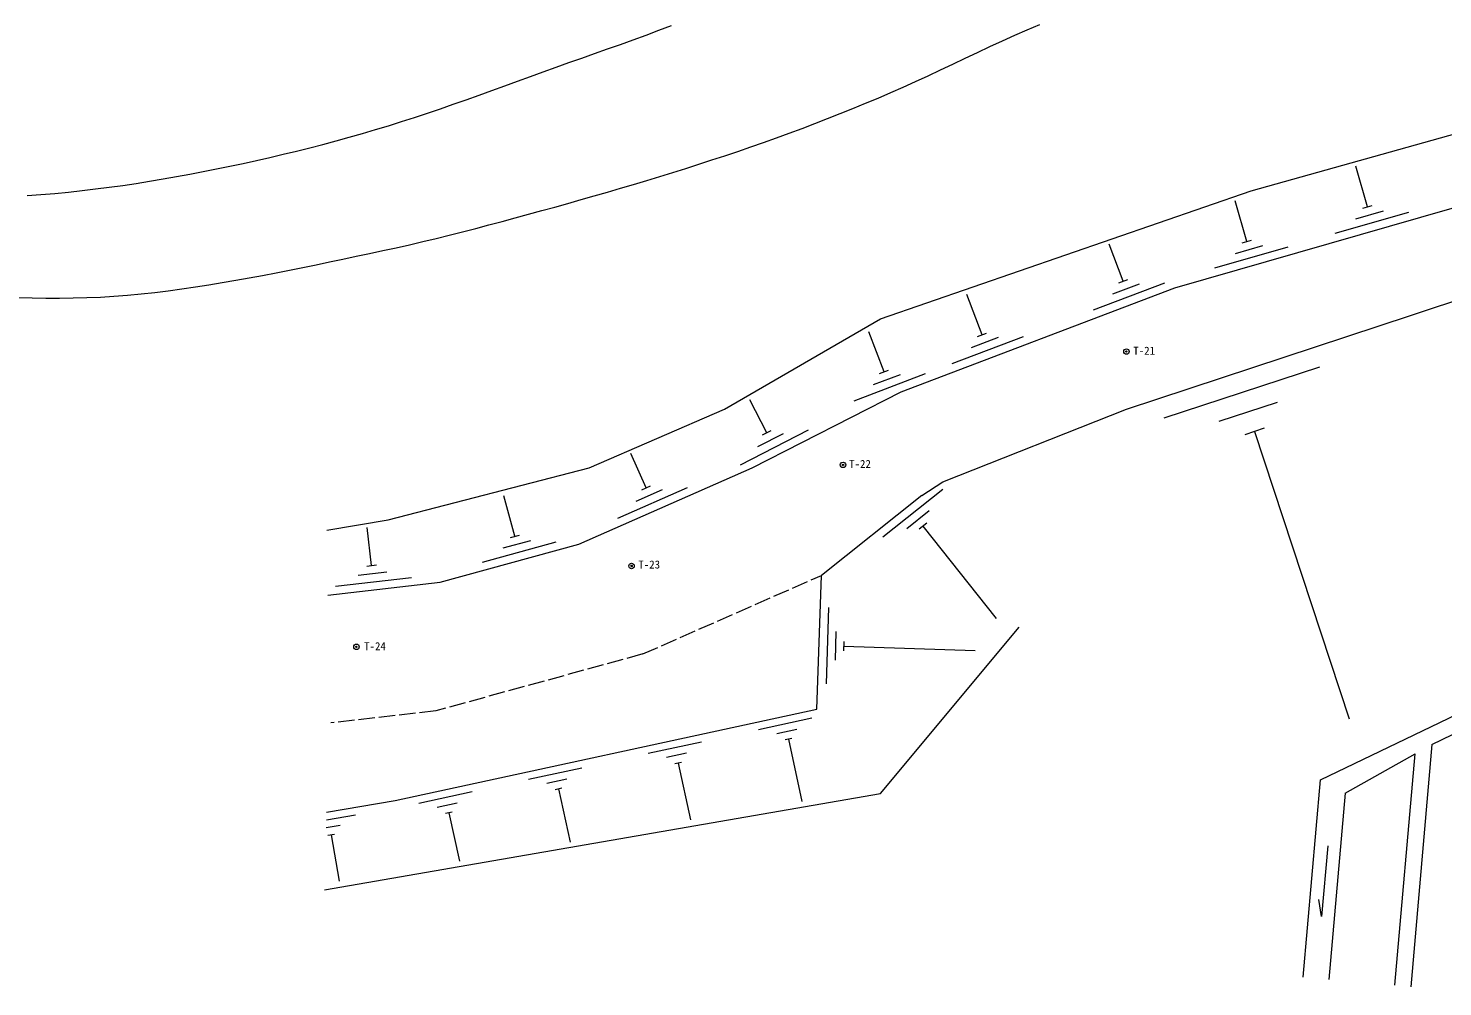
# Model space of a CAD drawing. Units: millimetres, scale not verified. Extents: x -62502 to 84947, y 238 to 108685.
# Drawn here: x -10466 to 41368, y 238 to 35366 of the extents above; entities that cross this region are included whole.
import ezdxf
from ezdxf.enums import TextEntityAlignment as Align

# ---------------------------------------------------------------- set-up
doc = ezdxf.new("R2010")
doc.units = ezdxf.units.MM
doc.header["$LTSCALE"] = 100
doc.header["$PDMODE"] = 32
doc.header["$PDSIZE"] = 50
doc.linetypes.add('DASHED', pattern=[7.5, 6, -1.5])
doc.layers.add('0-0通り芯', color=4, linetype='Continuous', lineweight=13)
doc.styles.add('ＭＳ ゴシック', font='')
doc.styles.get('ＭＳ ゴシック').set_extended_font_data('MS Gothic')

msp = doc.modelspace()

# ---------------------------------------------------------------- linework, layer by layer
at = {"layer": '0-0通り芯', "color": 3}
for p, q in [((34350, 29412), (45272, 32460)), ((34350, 29412), (45272, 32460)), ((20761, 24713), (34350, 29412)), ((31556.1, 25856), (41716, 28777)), ((40192.1, 24840), (47812.1, 27380)), ((21523, 22046), (31556.1, 25856)), ((15046, 21411), (20761, 24713)), ((29778.1, 21411), (40192.1, 24840)), ((16062, 19252), (21523, 22046)), ((10093.1, 19252), (15046, 21411)), ((23047.1, 18744), (29778.1, 21411)), ((2727, 17347), (10093.1, 19252)), ((9712, 16458), (16062, 19252)), ((22285, 18236), (23047.1, 18744)), ((22285, 18236), (18602.1, 15315)), ((476.4, 16974.4), (2727, 17347)), ((4632, 15061), (9712, 16458)), ((515.4, 14587.4), (4632, 15061)), ((18437.2, 10414.3), (18602.1, 15315)), ((20761, 7314), (25841, 13410)), ((36890.1, 7822), (46923, 12648)), ((40973.4, 9120.3), (47191.1, 12111.2)), ((2981.1, 7060), (18437.2, 10414.3)), ((40973.4, 9120.3), (40194.1, 237.5)), ((40975.7, 9121.7), (40973.4, 9120.3)), ((37798.1, 7333.1), (40356.9, 8773.4)), ((39613.7, 288.4), (40358, 8773.9)), ((36255.1, 583), (36890.1, 7822)), ((382.9, 3783), (20761, 7314)), ((37798.1, 7333.1), (37198.7, 500.2)), ((459.7, 6635.7), (2981.1, 7060)), ((37152.7, 5395.9), (36926.5, 2816.9)), ((36926.5, 2816.9), (36829, 3433.1))]:
    msp.add_line(p, q, dxfattribs=at)
at = {"layer": '0-0通り芯'}
for p, q in [((38609.7, 28820.4), (38179.2, 30318)), ((34191.2, 27550.1), (33762.8, 29040.4)), ((37430, 27856.9), (40121, 28630.6)), ((38188, 28387), (39197.2, 28677.1)), ((38441.5, 28772), (38777.9, 28868.8)), ((34023, 27501.7), (34359.4, 27598.4)), ((29661.5, 26099.3), (29146.2, 27456.2)), ((33011.5, 26586.6), (35702.5, 27360.3)), ((33769.6, 27116.7), (34778.7, 27406.8)), ((28565.7, 25041.3), (31183.3, 26035.4)), ((29277.2, 25632.4), (30258.8, 26005.2)), ((29497.9, 26037.2), (29825.1, 26161.4)), ((24488.1, 24134.7), (23929.7, 25605.1)), ((20897.5, 22771.2), (20341.8, 24234.5)), ((23392.3, 23076.8), (26009.9, 24070.8)), ((24103.8, 23667.9), (25085.4, 24040.6)), ((24324.5, 24072.6), (24651.7, 24196.8)), ((20733.9, 22709), (21061.1, 22833.3)), ((36853.2, 22951), (31154.2, 21074.5)), ((19801.7, 21713.2), (22419.3, 22707.3)), ((20513.2, 22304.3), (21494.8, 22677.1)), ((16602.1, 20539.3), (15981.3, 21752.7)), ((35306.8, 21652.2), (33169.7, 20948.5)), ((15629, 19367.5), (18121.7, 20642.8)), ((16271.4, 20033.1), (17206.1, 20511.3)), ((16446.3, 20459.6), (16757.9, 20619)), ((34829, 20705.3), (34116.6, 20470.7)), ((34472.8, 20588), (37942, 10052)), ((12174.5, 18524.8), (11619.8, 19785.5)), ((7368.5, 16746.9), (6960.7, 18229.8)), ((11134.7, 17411.8), (13697.6, 18539.4)), ((11814.8, 18038.7), (12775.9, 18461.6)), ((12014.3, 18454.3), (12334.7, 18595.3)), ((23045.5, 18456.2), (20851.7, 16716.3)), ((22546.3, 17677.5), (21723.7, 17025)), ((22458.5, 17224.9), (22184.3, 17007.4)), ((22321.4, 17116.2), (25004.5, 13733.2)), ((2115, 15677.4), (1954.6, 17071.5)), ((6941.8, 16318.5), (7954.2, 16596.9)), ((7199.8, 16700.5), (7537.2, 16793.3)), ((6177.7, 15797.2), (8877.5, 16539.6)), ((1941.1, 15657.4), (2288.8, 15697.4)), ((792.7, 14921.3), (3574.4, 15241.3)), ((1627.7, 15319.4), (2670.8, 15439.4)), ((18862.7, 14140.8), (18768.6, 11342.4)), ((19133.1, 13256.2), (19097.8, 12206.8)), ((19421.2, 12896.3), (19409.4, 12546.5)), ((19415.3, 12721.4), (24235.2, 12559.3)), ((18248.1, 10081.6), (16293.6, 9657.4)), ((17697.8, 9670.5), (16964.9, 9511.5)), ((17513.9, 9339), (17269.6, 9286)), ((14203.3, 9203.8), (12248.8, 8779.6)), ((17391.8, 9312.5), (17887.4, 7028.4)), ((13652.9, 8792.7), (12920, 8633.6)), ((13469, 8461.2), (13224.7, 8408.2)), ((13346.9, 8434.7), (13797.9, 6356.5)), ((9824.9, 8253.6), (7870.4, 7829.4)), ((9274.6, 7842.5), (8541.6, 7683.5)), ((5803.1, 7380.8), (3848.6, 6956.6)), ((9090.7, 7511), (8846.4, 7458)), ((8968.5, 7484.5), (9391, 5537.9)), ((5252.7, 6969.7), (4519.8, 6810.7)), ((1529.4, 6526.7), (466.2, 6347.8)), ((5068.9, 6638.2), (4824.6, 6585.2)), ((4946.7, 6611.7), (5330.7, 4842.2)), ((960.4, 6142), (454.3, 6056.8)), ((761.1, 5819.4), (514.6, 5778)), ((637.8, 5798.7), (921.9, 4110.3))]:
    msp.add_line(p, q, dxfattribs=at)
at = {"layer": '0-0通り芯', "color": 3, "linetype": 'DASHED'}
for p, q in [((12051, 12432.5), (18602.1, 15315)), ((12051, 12432.5), (4463.5, 10346)), ((4463.5, 10346), (625.5, 9904.4))]:
    msp.add_line(p, q, dxfattribs=at)
at = {"layer": '0-0通り芯', "color": 3}
for points in [[(-10820.6, 25493.2), (-10320.8, 25482.8), (-9821.3, 25476.5), (-9321.9, 25475.5), (-8822.6, 25480.9), (-8323.6, 25494), (-7824.7, 25515.9), (-7326.1, 25546.9), (-6827.7, 25586.3), (-6329.8, 25633.6), (-5832.3, 25688.1), (-5335.5, 25749.1), (-4839.3, 25816), (-4343.9, 25888.2), (-3849.3, 25965), (-3355.6, 26046), (-2862.7, 26130.8), (-2370.4, 26219.1), (-1878.9, 26310.4), (-1387.8, 26404.6), (-897.3, 26501.1), (-407.1, 26599.7), (82.7, 26700), (572.2, 26801.7), (1061.6, 26904.4), (1550.8, 27007.8), (2040, 27111.8), (2528.8, 27217.1), (3017.2, 27324.2), (3505, 27434), (3991.9, 27547.2), (4478, 27663.9), (4963.2, 27783.8), (5447.8, 27906.7), (5931.9, 28031.9), (6415.5, 28159.2), (6898.8, 28288.2), (7381.8, 28418.4), (7864.8, 28549.6), (8347.5, 28681.7), (8830.1, 28815), (9312.3, 28949.6), (9794.3, 29085.4), (10275.9, 29222.7), (10757, 29361.5), (11237.7, 29502), (11717.9, 29644.1), (12197.5, 29788.2), (12676.5, 29934.1), (13154.9, 30082.1), (13632.5, 30232.2), (14109.4, 30384.6), (14585.5, 30539.3), (15060.7, 30696.5), (15535, 30856.2), (16008.4, 31018.6), (16480.8, 31183.7), (16952.1, 31351.7), (17422.3, 31522.6), (17891.4, 31696.6), (18359.2, 31873.7), (18825.9, 32054.1), (19291.2, 32237.9), (19755.2, 32425.2), (20217.8, 32616), (20679, 32810.4), (21138.6, 33008.7), (21596.8, 33210.8), (22053.4, 33416.9), (22508.4, 33626.7), (22962.4, 33839.1), (23415.7, 34053.1), (23868.7, 34267.7), (24321.8, 34481.8), (24775.3, 34694.4), (25229.7, 34904.4), (25685.4, 35110.9), (26142.7, 35312.7), (26602.1, 35508.8)], [(-10505.6, 29236.7), (-10000.8, 29272.5), (-9497.5, 29315.3), (-8996.2, 29363.7), (-8496.7, 29417.6), (-7998.8, 29476.7), (-7502.4, 29540.8), (-7007.3, 29609.7), (-6513.5, 29683.3), (-6020.7, 29761.3), (-5528.9, 29843.5), (-5037.8, 29929.7), (-4547.4, 30019.8), (-4057.5, 30113.4), (-3568, 30210.5), (-3078.7, 30310.9), (-2589.9, 30414.7), (-2101.5, 30521.9), (-1613.7, 30632.6), (-1126.5, 30746.8), (-640.1, 30864.7), (-154.5, 30986.3), (330.2, 31111.6), (813.9, 31240.7), (1296.5, 31373.6), (1777.9, 31510.5), (2258.1, 31651.4), (2736.9, 31796.4), (3214.2, 31945.4), (3690.1, 32098.6), (4164.6, 32255.5), (4637.9, 32415.7), (5110.2, 32578.9), (5581.7, 32744.5), (6052.5, 32912.1), (6522.7, 33081.4), (6992.7, 33251.8), (7462.5, 33423), (7932.4, 33594.5), (8402.4, 33765.8), (8872.8, 33936.6), (9343.8, 34106.4), (9815.5, 34274.8), (10287.9, 34441.8), (10760.5, 34608.4), (11232.8, 34775.7), (11704.3, 34944.8), (12174.4, 35116.9), (12642.7, 35293), (13108.6, 35474.2)]]:
    msp.add_lwpolyline(points, dxfattribs=at)
at = {"layer": '0-0通り芯'}
for centre in [(29779.3, 23519), (19391.7, 19364), (11643.1, 15658.1), (1559, 12694.9)]:
    msp.add_circle(centre, 100, dxfattribs=at)
at = {"layer": '0-0通り芯', "color": 7}
for p in [(29779.3, 23519), (19391.7, 19364), (11643.1, 15658.1), (1559, 12694.9)]:
    msp.add_point(p, dxfattribs=at)

# ---------------------------------------------------------------- texts
at = {"layer": '0-0通り芯', "color": 2, "style": 'ＭＳ ゴシック'}
for s, p in [('T-21', (30028.1, 23314.9)), ('T-22', (19615, 19164.3)), ('T-23', (11890.4, 15477.6)), ('T-24', (1840.1, 12483.3))]:
    msp.add_text(s, height=293.3, dxfattribs=at).set_placement(p, align=Align.BOTTOM_LEFT)

doc.saveas('drawing.dxf')
